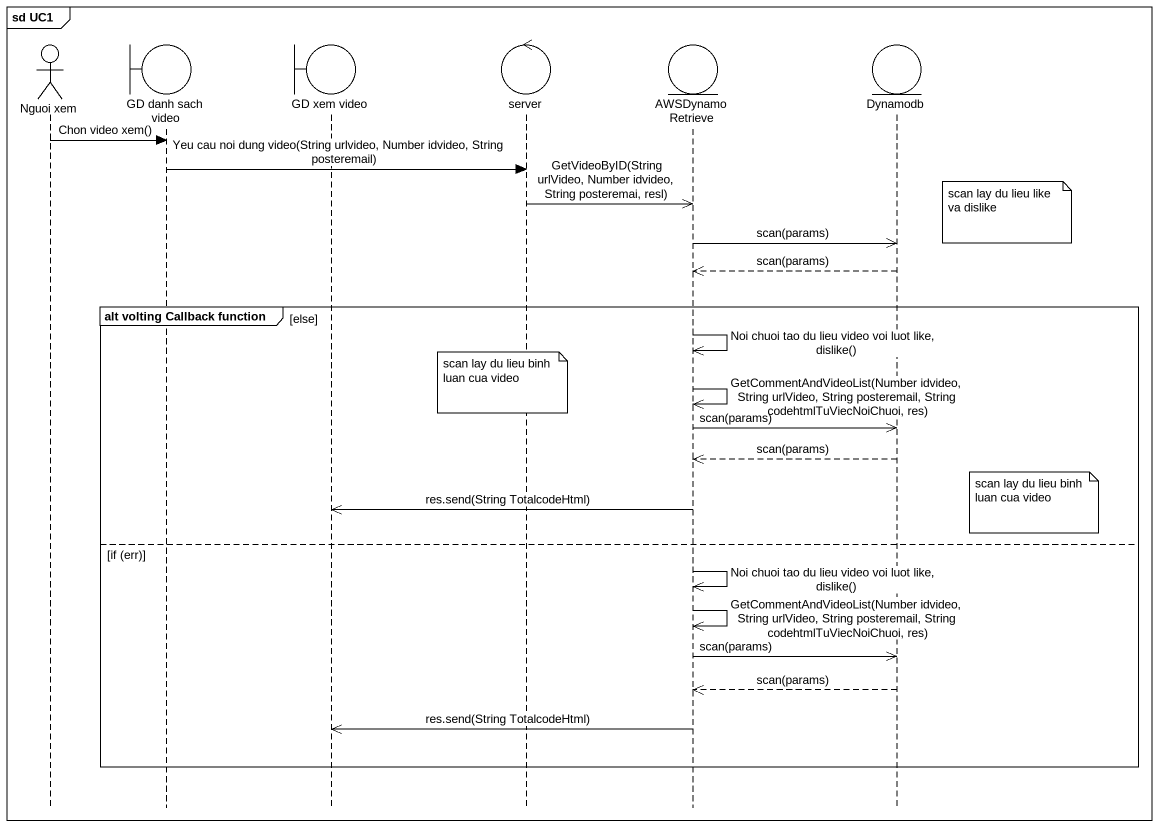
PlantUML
@startuml
mainframe sd UC1
hide footbox
actor "Nguoi xem" as Nguoi_xem
boundary "GD danh sach video" as GD_danh_sach_video
boundary "GD xem video" as GD_xem_video
control server
entity AWSDynamoRetrieve
entity Dynamodb

Nguoi_xem -> GD_danh_sach_video : Chon video xem()
GD_danh_sach_video -> server : Yeu cau noi dung video(String urlvideo, Number idvideo, String posteremail)
server ->> AWSDynamoRetrieve : GetVideoByID(String urlVideo, Number idvideo, String posteremai, resl)
note right of Dynamodb : scan lay du lieu like va dislike
AWSDynamoRetrieve ->> Dynamodb : scan(params)
Dynamodb -->> AWSDynamoRetrieve : scan(params)
group alt volting Callback function [else]
  AWSDynamoRetrieve ->> AWSDynamoRetrieve : Noi chuoi tao du lieu video voi luot like, dislike()
  note over server : scan lay du lieu binh luan cua video
  AWSDynamoRetrieve ->> AWSDynamoRetrieve : GetCommentAndVideoList(Number idvideo, String urlVideo, String posteremail, String codehtmlTuViecNoiChuoi, res)
  AWSDynamoRetrieve ->> Dynamodb : scan(params)
  Dynamodb -->> AWSDynamoRetrieve : scan(params)
  note right of Dynamodb : scan lay du lieu binh luan cua video
  AWSDynamoRetrieve ->> GD_xem_video : res.send(String TotalcodeHtml)
else if (err)
  AWSDynamoRetrieve ->> AWSDynamoRetrieve : Noi chuoi tao du lieu video voi luot like, dislike()
  AWSDynamoRetrieve ->> AWSDynamoRetrieve : GetCommentAndVideoList(Number idvideo, String urlVideo, String posteremail, String codehtmlTuViecNoiChuoi, res)
  AWSDynamoRetrieve ->> Dynamodb : scan(params)
  Dynamodb -->> AWSDynamoRetrieve : scan(params)
  AWSDynamoRetrieve ->> GD_xem_video : res.send(String TotalcodeHtml)
end
@enduml
